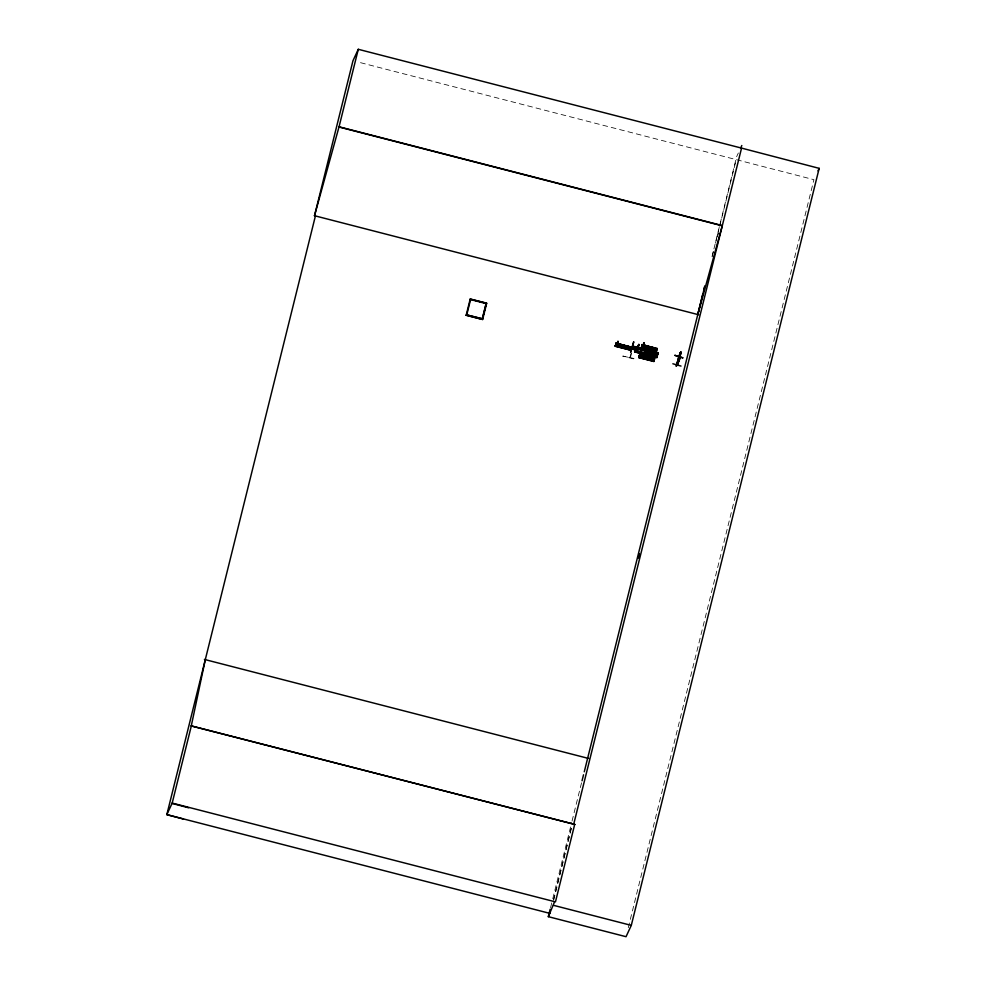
<?xml version="1.0" encoding="UTF-8"?>
<svg xmlns="http://www.w3.org/2000/svg" width="986" height="986" viewBox="0 0 986 986"><rect width="100%" height="100%" fill="white"/><g stroke="black" fill="none" stroke-linecap="round" stroke-linejoin="round"><path stroke-width="0.74" stroke-dasharray="4.93 3.7" d="M553.713 900.107L572.065 825.553M712.089 256.372L713.556 250.407M713.926 248.916L736.604 156.737L738.341 152.99M631.521 353.296L630.424 357.61L633.887 358.978L622.893 356.143L630.005 357.4L631.065 353.173M550.545 907.699L552.406 900.243M552.776 898.739L571.67 822.57M572.04 821.079L581.678 782.255M712.151 256.545L713.642 250.567M715.491 243.098L735.876 161.038M553.429 900.033L571.917 825.516M628.255 927.74L813.918 179.674L357.45 61.884M622.893 356.143L634.023 358.473M716.97 237.133L718.757 233.288"/><path stroke-width="1.48" d="M680.167 353.9L679.194 359.027M617.211 344.89L617.581 343.67M617.692 343.153L618.012 341.242M618.136 341.957L617.926 341.439M638.78 345.716L638.842 344.36L636.426 350.991L637.252 349.808M640.838 356.242L640.173 357.08L641.566 353.235M643.192 346.32L643.969 343.128M644.141 342.66L644.351 342.894M678.947 359.952L676.864 364.709M680.266 354.479L680.513 352.483L678.775 356.895M616.336 344.299L615.782 344.706M636.709 349.007L636.636 349.155M639.643 355.28L639.285 356.427M639.828 355.921L640.062 355.798M642.046 346.16L642.243 345.334L642.662 346.111M625.124 346.838L624.495 347.491M647.691 357.807L648.159 358.855L648.578 357.795M651.228 348.292L651.056 348.736M615.769 345.075L615.856 344.311M635.748 348.711L635.588 349.377L636.685 349.192M639.655 355.921L640.382 356.082M642.86 346.111L642.219 345.63M677.444 364.734L678.121 363.156M679.034 358.867L678.615 361.295M678.565 357.708C682.879 346.012 680.562 357.265 678.516 357.635C681.006 357.043 676.1 368.024 678.467 360.186M679.65 356.944L679.724 355.761L679.132 357.363M678.799 358.251L679.366 357.055M679.564 356.957L679.354 357.745L679.946 355.958M679.12 357.573L679.034 358.189L679.773 356.39M617.063 344.903L616.521 345.692L617.951 341.735M635.341 349.278L635.637 348.28M637.301 349.364L638.028 347.959M638.842 344.496L638.41 345.014M639.446 355.897L639.717 354.541L654.593 358.51L653.841 361.492L638.965 357.647L639.187 356.722L654.063 360.617L653.903 361.233L638.977 357.598M642.539 345.827L642.12 345.31M642.157 345.692L656.91 349.093L641.972 345.457L642.194 344.582L656.923 348.995M640.752 355.995L641.233 355.059M641.886 352.889L641.381 353.469M678.121 359.915L677.85 361.973L678.097 359.976M678.257 361.344L678.615 359.311M679.761 355.157L680.106 353.124L677.665 363.674M680.439 353.974C682.472 347.097 676.679 362.269 679.909 354.442L679.847 355.182M678.836 358.411L678.701 359.841L679.958 356.525L678.861 359.927M678.528 359.052L678.38 362.145M630.818 347.516L615.856 344.04L616.065 343.165L630.954 346.986L630.19 350.104L615.313 346.259L615.547 345.322M615.831 344.102L630.917 347.158L616.065 343.153L615.313 346.271M615.326 346.197L630.251 349.894L630.424 349.155L630.202 350.067M658.069 352.926L635.736 347.245L658.069 352.926L656.923 357.598L634.614 351.829L634.972 350.424L634.701 351.534M635.23 349.007L635.748 347.208M639.199 356.71L638.965 357.659M639.483 355.49L654.445 359.064L639.495 355.428L639.717 354.566M641.442 347.688L641.676 346.739L656.54 350.622L656.393 351.262L641.442 347.676L641.627 346.924L656.516 350.745M641.911 345.975L642.182 344.619M653.952 361.073L639.064 357.252M654.075 360.543L639.187 356.759M657.736 354.257L658.044 353.124L635.723 347.282M641.122 355.034L641.627 352.926M191.272 725.918L574.702 824.395L191.272 725.918L205.298 659.659M615.4 345.913L630.411 349.229L615.51 345.482M616.016 344.508L616.04 343.313M630.72 347.922L630.941 347.01M634.614 351.829L656.935 357.548M634.91 350.671L657.268 356.205L657.033 357.215L634.762 351.238M656.38 353.333L635.514 348.206M635.6 347.799L635.859 347.134L634.725 351.46M638.755 345.038L637.942 348.268M639.668 354.886L639.174 356.994M641.639 346.899L656.393 351.262L641.455 347.627M644.166 342.881L643.969 344.04M653.841 361.48L654.075 360.568M654.371 359.311L654.593 358.399M654.457 358.978L639.68 354.701M656.319 351.509L656.54 350.597M656.849 349.34L657.07 348.428L642.157 344.73M657.058 348.477L656.38 351.262M657.12 356.796L634.935 350.856M635.539 348.07L657.859 353.74M674.917 355.354L683.052 357.906L674.929 355.33M678.824 360.58L679.588 356.846M679.674 356.87L678.516 360.519M679.058 358.411L679.317 357.4M702.919 293.643L697.78 314.522L722.319 225.597L339.048 126.787L314.509 215.712L315.409 215.959L166.831 814.633L183.47 819.046M703.659 290.673L704.756 286.199M314.485 215.823L352.976 60.738L358.288 49.3L741.558 148.11L573.642 824.493M339.048 126.787L358.288 49.3M550.102 913.443L166.831 814.633L172.193 803.085L191.42 725.585M466.181 315.237L470.223 299.004L486.702 303.257L482.647 319.489L466.181 315.237L482.647 319.489M466.748 314.904L470.568 299.571L486.135 303.589L482.351 318.823L466.748 314.904L482.351 318.823M482.302 318.922L486.135 303.589M616.632 345.716L617.729 342.068M617.655 343.51L617.039 346M623.386 348.033L624.064 345.334M624.902 348.415L625.568 345.729M626.246 348.761L626.886 346.111M628.415 346.468L627.749 349.155M628.76 349.414L629.413 346.764M630.572 352.261L633.616 341.932M630.744 352.31L633.788 341.969M633.135 347.023L634.861 347.466L635.046 346.69L633.332 346.246L633 347.318L634.713 347.762L634.972 346.739M638.127 347.725L636.993 352.051L637.202 351.435M640.727 355.317L640.284 357.117L640.875 356.032M641.307 354.911L640.69 357.388M643.784 344.927L643.168 347.417M646.73 354.492L647.728 350.449M647.038 359.422L647.691 356.772M649.515 349.451L650.181 346.752M649.996 351.041L648.998 355.071M649.219 357.117L648.554 359.804M651.031 349.833L651.672 347.183M649.897 360.161L650.538 357.511M652.362 350.19L653.04 347.491M653.878 350.572L654.531 347.922M653.262 356.18L654.273 352.15M652.412 360.802L653.065 358.152M654.889 350.831L655.554 348.144M676.815 364.795L678.787 356.809M678.183 360.001L680.944 351.928M677.012 363.982C687.291 342.228 669.395 384.195 679.181 356.612M679.095 359.533L679.194 360.334L679.379 359.607M680.537 353.789L679.268 357.031M672.846 363.772L681.03 366.077M741.558 148.11L819.169 168.347L631.287 925.386L626.036 936.7L548.327 916.672L550.176 909.203M582.048 780.764L583.539 774.786M584.279 771.792L704.817 286.211M638.25 558.273L639.359 553.787M548.327 916.672L554.305 902.412M574.702 824.395L555.463 901.882L172.193 803.085M641.627 353.543L641.381 354.418M638.509 346.037L637.301 349.747M657.933 353.469L635.625 347.713M617.963 342.647L617.532 343.88M656.861 349.29L642.034 345.26M678.96 357.277L679.6 355.108M680.365 353.801L679.724 355.983L680.143 354.886M678.097 361.233L679.095 357.807M679.539 355.971L680.636 352.557M643.229 346.024L642.65 347.109L644.08 343.153M679.539 356.402L679.687 355.552M641.455 354.578L641.183 355.268M625.025 347.183L625.025 346.53M650.07 347.959L650.168 348.736M486.702 303.257L470.174 299.103M616.139 343.128L630.843 347.417M615.523 345.605L630.264 349.808M632.322 348.588L633.332 346.246M632.149 349.266L633.209 346.998M633.924 349.007L635.046 346.69M633.751 349.673L634.811 347.417L632.494 346.702L633.222 346.604M638.694 345.273L639.002 344.632M641.603 347.232L642.268 344.545L656.972 348.834M740.659 147.999L741.817 145.509M652.054 357.893L651.401 360.543M679.083 357.055L681.153 352.433M817.998 170.874L819.169 168.347M678.947 357.708L679.785 355.884M637.474 349.401L636.599 351.028L638.25 345.556M643.34 346.061L642.761 347.134L643.858 343.485M650.057 347.984L651.142 347.984M624.323 346.246L624.348 347.442M647.876 351.965L649.17 352.298M338.95 126.997L722.22 225.806M314.509 215.712L698.68 314.756M641.578 347.097L656.442 350.991M635.489 348.28L657.798 354.036M636.919 348.884L656.22 353.962M635.292 348.785L635.834 348.329L635.329 349.512M615.905 343.843L630.793 347.676M678.282 361.246L677.875 361.887M636.451 350.831L655.764 355.897M615.461 345.679L630.325 349.574M634.836 351.09L657.021 357.24L636.253 351.62M639.631 354.898L654.494 358.805M639.557 355.231L654.445 359.064M639.101 357.068L653.977 360.975M204.398 659.424L588.568 758.456M553.577 905.345L631.287 925.386M172.045 803.417L188.683 807.817M651.98 351.62L650.982 355.65L652.005 351.558M655.752 352.594L654.753 356.624L655.752 352.594"/></g></svg>
